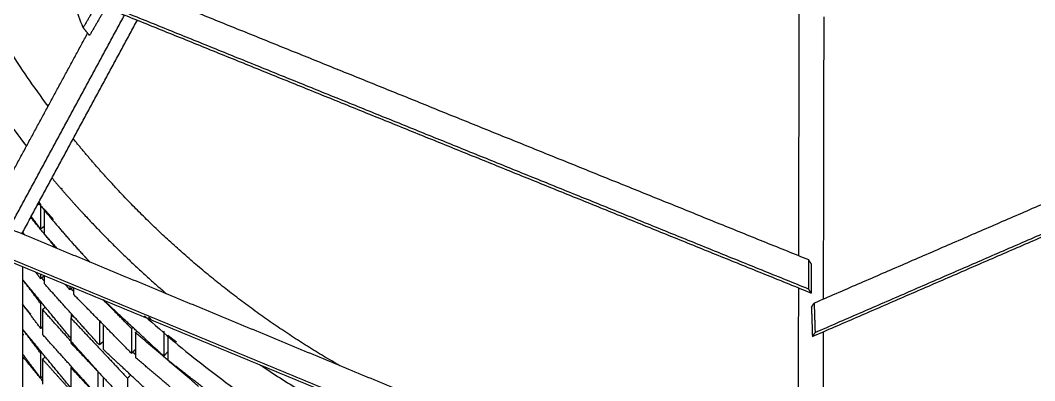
# Model space of a CAD drawing. Header units: millimetres. Extents: x 507.9 to 541, y 40.2 to 69.3.
# Drawn here: x 513.579 to 516.027, y 45.629 to 46.5 of the extents above; entities that cross this region are included whole.
import ezdxf

# ---------------------------------------------------------------- set-up
doc = ezdxf.new("R2010")
doc.units = ezdxf.units.MM
doc.layers.add('Make2D$Visible$Curves', color=7, linetype='Continuous', true_color=0x000000)

msp = doc.modelspace()

# ---------------------------------------------------------------- linework, layer by layer
at = {"layer": 'Make2D$Visible$Curves', "color": 18, "lineweight": -3, "true_color": 0x000000}
for points in [[(513.73084, 46.48194), (513.39464, 47.35353), (513.05845, 48.22512)], [(513.607, 46.65431), (513.55837, 46.57685), (513.50974, 46.49939)], [(515.45805, 45.9312), (515.45869, 46.27508), (515.45933, 46.61897)], [(513.82371, 46.59218), (514.65266, 46.25688), (515.4816, 45.92159)], [(517.17992, 46.54713), (516.33755, 46.18173), (515.49517, 45.81633)], [(513.76349, 46.53811), (513.74716, 46.51002), (513.73084, 46.48194)], [(513.77891, 46.51913), (513.76259, 46.49105), (513.74626, 46.46296)], [(515.48132, 45.85049), (514.63818, 46.1922), (513.79505, 46.53392)], [(515.48771, 45.84061), (514.64458, 46.18233), (513.80145, 46.52404)], [(513.55219, 45.99702), (513.69143, 46.25472), (513.83066, 46.51243)], [(513.58324, 45.98428), (513.72251, 46.24205), (513.86178, 46.49982)], [(515.51786, 45.82664), (515.51849, 46.16727), (515.51912, 46.5079)], [(513.50785, 46.03579), (513.62477, 46.25219), (513.74169, 46.46859)], [(513.73084, 46.48194), (513.73855, 46.47245), (513.74626, 46.46296)], [(515.49085, 45.73577), (516.34639, 46.10757), (517.20194, 46.47937)], [(515.49735, 45.74555), (516.3529, 46.11736), (517.20845, 46.48916)], [(513.67987, 46.09392), (513.6791, 46.09335), (513.67833, 46.09277)], [(513.61909, 46.05212), (513.61931, 46.05179), (513.61954, 46.05146)], [(513.62536, 46.05639), (513.62229, 46.0543), (513.61923, 46.05222)], [(513.62833, 46.05541), (513.62639, 46.05799), (513.62446, 46.06058)], [(513.62833, 46.05541), (513.62833, 46.02541), (513.62833, 45.99541)], [(513.63646, 46.04417), (513.63646, 46.01417), (513.63646, 45.98417)], [(513.65948, 46.01849), (513.64797, 46.03133), (513.63646, 46.04417)], [(515.48987, 45.19229), (514.51001, 45.59904), (513.53014, 46.00579)], [(513.66515, 45.94974), (513.63483, 45.98669), (513.60451, 46.02364)], [(513.62833, 45.99541), (513.61699, 46.01058), (513.60565, 46.02576)], [(517.48031, 46.00917), (516.49809, 45.6032), (515.51587, 45.19723)], [(513.59048, 45.98074), (513.58772, 45.9841), (513.58496, 45.98746)], [(513.62709, 45.99757), (513.62676, 45.99734), (513.62642, 45.99711)], [(513.63646, 46.00149), (513.63239, 45.99845), (513.62833, 45.99541)], [(513.66861, 45.94831), (513.65254, 45.96624), (513.63646, 45.98417)], [(513.65936, 45.95863), (513.6591, 45.95843), (513.65884, 45.95823)], [(513.49803, 45.9477), (514.49344, 45.53518), (515.48885, 45.12265)], [(513.50447, 45.93794), (514.49988, 45.52542), (515.49528, 45.1129)], [(513.66537, 45.9501), (513.66582, 45.9505), (513.66627, 45.95091)], [(515.50881, 45.11582), (516.50641, 45.52883), (517.50401, 45.94184)], [(515.51504, 45.1255), (516.51265, 45.53851), (517.51025, 45.95152)], [(515.4816, 45.92159), (515.48146, 45.88604), (515.48132, 45.85049)], [(515.488, 45.91171), (515.4848, 45.91665), (515.4816, 45.92159)], [(515.488, 45.91171), (515.48786, 45.87616), (515.48771, 45.84061)], [(513.58477, 45.90467), (513.58477, 44.60574), (513.58477, 43.30682)], [(513.62839, 45.87549), (513.62238, 45.88353), (513.61638, 45.89157)], [(513.62839, 45.88659), (513.62839, 45.88104), (513.62839, 45.87549)], [(513.63687, 45.88183), (513.63263, 45.87866), (513.62839, 45.87549)], [(513.63653, 45.87044), (513.63246, 45.8754), (513.62839, 45.88036)], [(513.63653, 45.88321), (513.63653, 45.87373), (513.63653, 45.86425)], [(513.70184, 45.73086), (513.6433, 45.80219), (513.58477, 45.87352)], [(513.62833, 45.81541), (513.60673, 45.84431), (513.58513, 45.87322)], [(513.77002, 45.71532), (513.70328, 45.78978), (513.63653, 45.86425)], [(513.69888, 45.84864), (513.69345, 45.85526), (513.68802, 45.86188)], [(513.69888, 45.85738), (513.69888, 45.85301), (513.69888, 45.84864)], [(513.70595, 45.85445), (513.70242, 45.85155), (513.69888, 45.84864)], [(513.70752, 45.84505), (513.70476, 45.84813), (513.702, 45.85121)], [(513.70752, 45.8538), (513.70752, 45.84579), (513.70752, 45.83779)], [(513.84765, 45.69508), (513.77758, 45.76644), (513.70752, 45.83779)], [(515.45671, 45.20523), (515.45731, 45.52896), (515.45791, 45.85269)], [(515.48132, 45.85049), (515.48452, 45.84555), (515.48771, 45.84061)], [(513.62833, 45.75541), (513.60655, 45.78456), (513.58477, 45.81371)], [(513.60439, 45.78961), (513.59458, 45.80156), (513.58477, 45.81352)], [(513.63088, 45.81732), (513.62961, 45.81637), (513.62833, 45.81541)], [(513.62833, 45.81541), (513.62833, 45.78541), (513.62833, 45.75541)], [(513.63293, 45.80084), (513.63641, 45.80396), (513.63989, 45.80708)], [(513.92528, 45.68832), (513.85217, 45.75654), (513.77906, 45.82477)], [(513.84765, 45.75508), (513.81427, 45.78908), (513.78089, 45.82307)], [(515.48867, 45.80654), (515.49192, 45.81143), (515.49517, 45.81633)], [(515.49517, 45.81633), (515.49626, 45.78094), (515.49735, 45.74555)], [(513.63293, 45.80084), (513.63293, 45.77084), (513.63293, 45.74084)], [(513.76642, 45.65191), (513.69968, 45.72638), (513.63293, 45.80084)], [(513.69201, 45.80299), (513.69172, 45.80278), (513.69144, 45.80257)], [(513.70633, 45.78615), (513.70365, 45.78339), (513.70096, 45.78064)], [(513.70184, 45.79086), (513.70184, 45.7862), (513.70184, 45.78154)], [(513.80818, 45.79598), (513.80859, 45.79641), (513.80899, 45.79684)], [(515.48867, 45.80654), (515.48976, 45.77116), (515.49085, 45.73577)], [(513.63312, 45.759), (513.63072, 45.7572), (513.62833, 45.75541)], [(513.70096, 45.78064), (513.76951, 45.70784), (513.83806, 45.63503)], [(513.70096, 45.78064), (513.70096, 45.75064), (513.70096, 45.72064)], [(513.77002, 45.77532), (513.77002, 45.74532), (513.77002, 45.71532)], [(513.77913, 45.76485), (513.77913, 45.73485), (513.77913, 45.70485)], [(513.85095, 45.75833), (513.8493, 45.75671), (513.84765, 45.75508)], [(513.89593, 45.77571), (513.89244, 45.77897), (513.88894, 45.78223)], [(513.62833, 45.69541), (513.60655, 45.72456), (513.58477, 45.75371)], [(513.70184, 45.61086), (513.6433, 45.68219), (513.58477, 45.75352)], [(513.58477, 45.74305), (513.5857, 45.74154), (513.58663, 45.74003)], [(513.58663, 45.74003), (513.5857, 45.73946), (513.58477, 45.73889)], [(513.63293, 45.75483), (513.63191, 45.75608), (513.63088, 45.75732)], [(513.76642, 45.59191), (513.69968, 45.66638), (513.63293, 45.74084)], [(513.84765, 45.75508), (513.84765, 45.72508), (513.84765, 45.69508)], [(513.85722, 45.74504), (513.85892, 45.74704), (513.86063, 45.74904)], [(513.85722, 45.74504), (513.85722, 45.71504), (513.85722, 45.68504)], [(514.00949, 45.61538), (513.93336, 45.68021), (513.85722, 45.74504)], [(513.92528, 45.74832), (513.92528, 45.71832), (513.92528, 45.68832)], [(513.93529, 45.7387), (513.93529, 45.7087), (513.93529, 45.6787)], [(513.95648, 45.72219), (513.94588, 45.73044), (513.93529, 45.7387)], [(515.49735, 45.74555), (515.4941, 45.74066), (515.49085, 45.73577)], [(515.5167, 45.19757), (515.5172, 45.47267), (515.51771, 45.74778)], [(513.60348, 45.72908), (513.60388, 45.72941), (513.60428, 45.72974)], [(513.70096, 45.72064), (513.76951, 45.64784), (513.83806, 45.57503)], [(513.77939, 45.72371), (513.7747, 45.71952), (513.77002, 45.71532)], [(513.88204, 45.72886), (513.88069, 45.72753), (513.87934, 45.7262)], [(513.63293, 45.62901), (513.60885, 45.65835), (513.58477, 45.6877)], [(513.62833, 45.63541), (513.60666, 45.6644), (513.585, 45.6934)], [(513.63105, 45.69744), (513.62969, 45.69643), (513.62833, 45.69541)], [(513.62833, 45.69541), (513.62833, 45.66541), (513.62833, 45.63541)], [(513.63293, 45.68084), (513.6363, 45.68386), (513.63966, 45.68688)], [(513.92535, 45.5684), (513.85224, 45.63662), (513.77913, 45.70485)], [(513.85734, 45.7046), (513.85249, 45.69984), (513.84765, 45.69508)], [(513.85722, 45.69198), (513.85398, 45.695), (513.85074, 45.69802)], [(514.00949, 45.55538), (513.93336, 45.62021), (513.85722, 45.68504)], [(513.90795, 45.70184), (513.90795, 45.70317), (513.90795, 45.7045)], [(513.91646, 45.69461), (513.91704, 45.6953), (513.91763, 45.69598)], [(513.93543, 45.69919), (513.93036, 45.69375), (513.92528, 45.68832)], [(513.63293, 45.68084), (513.63293, 45.65084), (513.63293, 45.62084)], [(513.70096, 45.60495), (513.66694, 45.64289), (513.63293, 45.68084)], [(513.70324, 45.66298), (513.7021, 45.66181), (513.70096, 45.66064)], [(513.70096, 45.66064), (513.76951, 45.58784), (513.83806, 45.51503)], [(513.70096, 45.66064), (513.70096, 45.63064), (513.70096, 45.60064)], [(513.70184, 45.66414), (513.70184, 45.66284), (513.70184, 45.66154)], [(514.09307, 45.5558), (514.01418, 45.61725), (513.93529, 45.6787)], [(513.63293, 45.63885), (513.63063, 45.63713), (513.62833, 45.63541)], [(513.75998, 45.65857), (513.7597, 45.65834), (513.75943, 45.65812)], [(513.76642, 45.65111), (513.76642, 45.62151), (513.76642, 45.59191)], [(513.77906, 45.63769), (513.77906, 45.61123), (513.77906, 45.58477)], [(513.83806, 45.63503), (513.84185, 45.63891), (513.84563, 45.64279)], [(513.96351, 45.65493), (513.96394, 45.65549), (513.96437, 45.65604)], [(513.72951, 45.63356), (513.72865, 45.63286), (513.72779, 45.63215)], [(513.83806, 45.63503), (513.83806, 45.60503), (513.83806, 45.57503)]]:
    msp.add_open_spline(points, degree=2, dxfattribs=at)
for points, weights in [([(513.09539, 47.65986), (513.09539, 46.84272), (513.59408, 46.1954)], [0.853867800566, 0.859485104783, 0.965462160425]), ([(513.64635, 46.29213), (513.19539, 46.90165), (513.19539, 47.65986)], [0.958787893198, 0.859305501254, 0.853867800566]), ([(513.87905, 45.78593), (514.51476, 45.20683), (515.37359, 45.16333)], [0.967443293313, 0.855460222875, 0.853585316245]), ([(515.62463, 45.16376), (516.46822, 45.2094), (517.09715, 45.77347)], [0.855379092922, 0.869537556368, 0.993496004198]), ([(514.15852, 45.66689), (514.55815, 45.3989), (515.0302, 45.3057)], [0.922111631729, 0.872526651359, 0.858804176175]), ([(515.97484, 45.30873), (516.43, 45.40162), (516.81761, 45.65767)], [0.865933210123, 0.886604143826, 0.941789918321])]:
    msp.add_rational_spline(points, weights, degree=2, dxfattribs=at)
for points, weights, knots in [([(514.35076, 45.66514), (514.04625, 45.83982), (513.80773, 46.09739), (513.75549, 46.1538), (513.70713, 46.21358)], [0.905207994958, 0.94052833911, 1, 0.986339422496, 0.973953107186], [-8.30390614, -8.30390614, -8.30390614, -7.538558, -7.538558, -7.36275834, -7.36275834, -7.36275834]), ([(513.65579, 46.11861), (513.69397, 46.07305), (513.73436, 46.02944), (513.82786, 45.92847), (513.9323, 45.83885)], [0.980391954655, 0.989843807163, 1, 0.976795947693, 0.957268512042], [7.4078567, 7.4078567, 7.4078567, 7.538558, 7.538558, 7.83717381, 7.83717381, 7.83717381]), ([(513.62324, 46.05831), (513.67651, 45.99191), (513.73436, 45.92944), (513.74075, 45.92254), (513.7472, 45.91568)], [0.97246604792, 0.985516853268, 1, 0.998378515403, 0.99677498419], [7.35217259, 7.35217259, 7.35217259, 7.538558, 7.538558, 7.55942508, 7.55942508, 7.55942508])]:
    msp.add_rational_spline(points, weights, degree=2, knots=knots, dxfattribs=at)

doc.saveas('drawing.dxf')
